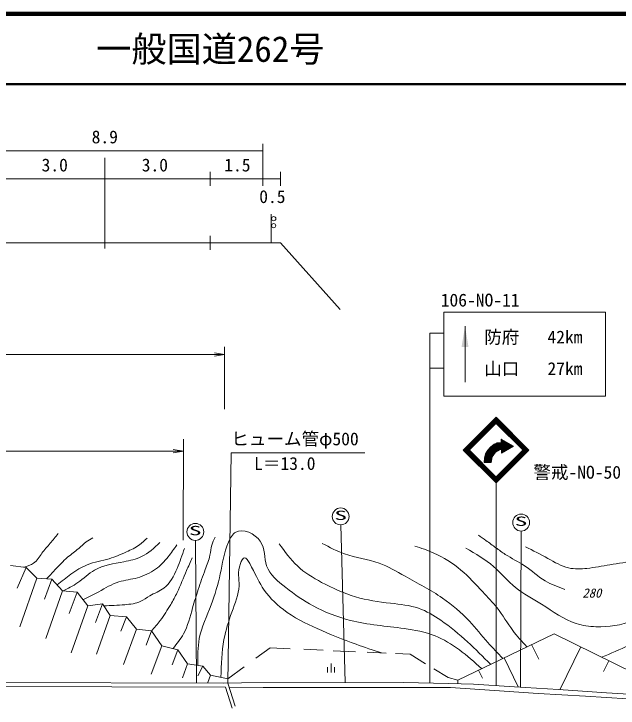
# Model space of a CAD drawing. Units: millimetres, scale not verified. Extents: x 40000 to 680000, y 20000 to 380000.
# Drawn here: x 205009 to 291012, y 281147 to 380000 of the extents above; entities that cross this region are included whole.
import ezdxf
from ezdxf.enums import TextEntityAlignment as Align

# ---------------------------------------------------------------- set-up
doc = ezdxf.new("R2010")
doc.units = ezdxf.units.MM
doc.header["$LTSCALE"] = 1000
for name, color, linetype, lineweight in [('M-BGD', 7, 'Continuous', 13), ('M-STR-STR3', 7, 'Continuous', 13), ('M-STR-STRC', 7, 'Continuous', 13), ('M-TTL', 7, 'Continuous', 13), ('M-TTL-LINE', 7, 'Continuous', 50), ('M-TTL-TXT', 7, 'Continuous', 13)]:
    doc.layers.add(name, color=color, linetype=linetype, lineweight=lineweight)
doc.styles.add('ＭＳ ゴシック', font='')
doc.styles.get('ＭＳ ゴシック').set_extended_font_data('MS Gothic')

# ---------------------------------------------------------------- blocks, each defined once
blk = doc.blocks.new('open_arrow')
at = {"color": 0, "linetype": 'Continuous', "lineweight": -2}
blk.add_lwpolyline([(7.5, 1.25), (0, 0), (7.5, -1.25)], dxfattribs=at)
blk = doc.blocks.new('filled_arrow')
at = {"color": 0, "linetype": 'Continuous', "lineweight": -2}
blk.add_solid([(7.5, 1.25), (0, 0), (7.5, -1.25)], dxfattribs=at)

msp = doc.modelspace()

# ---------------------------------------------------------------- linework, layer by layer
at = {"layer": 'M-BGD'}
for p, q in [((204525, 301435), (206772, 301191)), ((206772, 301191), (205493, 298214)), ((206772, 301191), (208287, 299627)), ((208287, 299627), (205838, 292736)), ((208287, 299627), (210388, 299530)), ((210388, 299530), (209360, 296672)), ((210388, 299530), (211951, 297869)), ((211951, 297869), (209567, 291055)), ((211951, 297869), (214003, 297673)), ((214003, 297673), (212859, 294600)), ((214003, 297673), (215517, 295719)), ((215517, 295719), (213158, 289030)), ((215517, 295719), (217618, 296012)), ((217618, 296012), (216611, 293334)), ((217618, 296012), (218693, 294351)), ((218693, 294351), (216749, 288822)), ((218693, 294351), (221038, 294156)), ((221038, 294156), (220248, 292091)), ((221038, 294156), (222454, 292397)), ((222454, 292397), (220616, 287349)), ((222454, 292397), (224604, 292153)), ((224604, 292153), (223816, 290112)), ((224604, 292153), (226070, 290003)), ((268221, 285130), (281907, 291734)), ((281907, 291734), (300728, 282451)), ((226070, 290003), (224553, 285991)), ((226070, 290003), (228366, 289466)), ((239458, 288261), (241472, 289745)), ((241472, 289745), (244331, 289610)), ((279713, 288103), (278706, 290189)), ((282721, 283763), (285725, 289851)), ((228366, 289466), (227545, 287303)), ((228366, 289466), (229734, 287463)), ((246266, 289519), (249010, 289390)), ((250451, 289322), (253638, 289172)), ((255312, 289093), (257990, 288967)), ((259304, 288905), (261404, 288806)), ((261404, 288806), (263614, 287463)), ((276803, 284161), (274803, 288306)), ((288934, 286351), (289695, 287893)), ((229734, 287463), (229018, 285462)), ((229734, 287463), (231883, 287121)), ((231883, 287121), (231205, 285761)), ((231883, 287121), (233007, 285851)), ((235470, 285322), (237774, 287020)), ((249660, 286980), (249660, 286230)), ((250160, 287480), (250160, 286230)), ((250660, 286230), (250660, 286980)), ((264786, 286751), (266846, 285499)), ((233007, 285851), (232616, 284776)), ((233007, 285851), (235470, 285322)), ((271698, 285403), (271148, 286542)), ((166152, 284925), (234886, 284720)), ((237388, 284732), (234886, 284720)), ((236526, 281415), (235451, 284723)), ((260406, 284816), (237388, 284732)), ((266915, 284675), (260406, 284816)), ((266846, 285499), (268221, 285130)), ((268221, 285130), (268221, 284703)), ((166150, 284325), (235122, 284119)), ((236088, 281147), (235122, 284119)), ((240489, 284069), (235642, 284135)), ((259931, 284069), (240489, 284069)), ((267169, 284069), (259931, 284069)), ((270436, 284535), (266915, 284675)), ((273413, 283643), (267169, 284069)), ((276268, 284196), (270436, 284535)), ((282551, 283774), (276268, 284196)), ((289341, 283323), (282551, 283774)), ((279657, 283217), (273413, 283643)), ((286374, 282839), (279657, 283217)), ((292334, 282460), (286374, 282839)), ((295821, 282900), (289341, 283323))]:
    msp.add_line(p, q, dxfattribs=at)
for points, knots in [([(231194, 287230), (231180, 288522), (231165, 289813), (231402, 291051), (231717, 292695), (232475, 294246), (233086, 295844), (233638, 297288), (234070, 298771), (234381, 300248), (234699, 301755), (234890, 303257), (235547, 304782), (235794, 305356), (236108, 305934), (236583, 306207), (237591, 306785), (239328, 305999), (240081, 304912), (240810, 303858), (240617, 302522), (240988, 301414), (241411, 300147), (242573, 299179), (243708, 298305), (244991, 297318), (246239, 296452), (247594, 295715), (249247, 294814), (251059, 294105), (252905, 293642), (255407, 293014), (257971, 292840), (260547, 292476), (262055, 292264), (263567, 291986), (264951, 291440), (267431, 290462), (269504, 288622), (271577, 286781)], [0, 0, 0, 0, 1, 1, 1, 2, 2, 2, 3, 3, 3, 4, 4, 4, 5, 5, 5, 6, 6, 6, 7, 7, 7, 8, 8, 8, 9, 9, 9, 10, 10, 10, 11, 11, 11, 12, 12, 12, 13, 13, 13, 13]), ([(206421, 301229), (206922, 301366), (207422, 301503), (207819, 301784), (208306, 302129), (208636, 302691), (209005, 303198), (209371, 303701), (209775, 304150), (210169, 304613), (210556, 305068), (210933, 305536), (211310, 306005)], [0, 0, 0, 0, 1, 1, 1, 2, 2, 2, 3, 3, 3, 4, 4, 4, 4]), ([(227661, 289631), (228201, 290305), (228742, 290979), (229151, 291722), (229776, 292856), (230096, 294153), (230452, 295418), (230701, 296304), (230967, 297175), (231250, 298042), (231563, 298998), (231897, 299948), (232254, 300894), (232507, 301562), (232771, 302227), (232916, 302924), (233015, 303402), (233058, 303895), (233190, 304362), (233300, 304754), (233473, 305128), (233646, 305503)], [0, 0, 0, 0, 1, 1, 1, 2, 2, 2, 3, 3, 3, 4, 4, 4, 5, 5, 5, 6, 6, 6, 7, 7, 7, 7]), ([(283452, 298044), (282481, 298390), (281509, 298736), (280641, 299258), (279605, 299881), (278716, 300755), (277702, 301430), (276821, 302018), (275845, 302455), (274955, 303028), (274493, 303325), (274055, 303658), (273613, 303986), (273148, 304332), (272679, 304672), (272208, 305008), (271847, 305265), (271484, 305520), (271121, 305775)], [0, 0, 0, 0, 1, 1, 1, 2, 2, 2, 3, 3, 3, 4, 4, 4, 5, 5, 5, 6, 6, 6, 6]), ([(209665, 299563), (210062, 299983), (210459, 300402), (210853, 300826), (211434, 301448), (212008, 302080), (212656, 302628), (213167, 303060), (213724, 303440), (214230, 303883), (214588, 304196), (214921, 304541), (215302, 304818), (215602, 305036), (215931, 305212), (216261, 305389)], [0, 0, 0, 0, 1, 1, 1, 2, 2, 2, 3, 3, 3, 4, 4, 4, 5, 5, 5, 5]), ([(211177, 298691), (211818, 299217), (212458, 299743), (213135, 300232), (213856, 300754), (214618, 301234), (215439, 301556), (216448, 301951), (217547, 302108), (218588, 302423), (219433, 302678), (220240, 303038), (221052, 303404), (221686, 303689), (222323, 303979), (222877, 304385), (223270, 304673), (223621, 305019), (223972, 305366)], [0, 0, 0, 0, 1, 1, 1, 2, 2, 2, 3, 3, 3, 4, 4, 4, 5, 5, 5, 6, 6, 6, 6]), ([(225795, 304741), (224971, 303964), (224148, 303186), (223170, 302713), (222402, 302342), (221539, 302159), (220665, 301998), (219208, 301728), (217721, 301518), (216490, 300805), (215644, 300315), (214920, 299588), (214104, 299015), (213420, 298535), (212672, 298163), (211924, 297792)], [0, 0, 0, 0, 1, 1, 1, 2, 2, 2, 3, 3, 3, 4, 4, 4, 5, 5, 5, 5]), ([(272878, 287377), (271795, 288459), (270712, 289541), (269586, 290573), (268381, 291677), (267127, 292724), (265770, 293662), (264782, 294345), (263739, 294971), (262621, 295358), (261350, 295797), (259982, 295927), (258624, 296084), (256926, 296281), (255243, 296520), (253627, 296993), (251961, 297480), (250365, 298216), (248812, 299052), (247577, 299717), (246370, 300447), (245360, 301384), (244364, 302309), (243560, 303436), (242756, 304563)], [0, 0, 0, 0, 1, 1, 1, 2, 2, 2, 3, 3, 3, 4, 4, 4, 5, 5, 5, 6, 6, 6, 7, 7, 7, 8, 8, 8, 8]), ([(274612, 288214), (273882, 288958), (273152, 289702), (272462, 290482), (271581, 291479), (270766, 292535), (269858, 293510), (268706, 294748), (267404, 295855), (266012, 296811), (264317, 297977), (262489, 298920), (260683, 299930), (259475, 300606), (258277, 301313), (256988, 301777), (255402, 302349), (253678, 302554), (252083, 303110), (250982, 303493), (249942, 304044), (248903, 304594)], [0, 0, 0, 0, 1, 1, 1, 2, 2, 2, 3, 3, 3, 4, 4, 4, 5, 5, 5, 6, 6, 6, 7, 7, 7, 7]), ([(214845, 296586), (215603, 296951), (216360, 297316), (217105, 297723), (218033, 298229), (218942, 298799), (219934, 299114), (220794, 299388), (221718, 299470), (222603, 299708), (223529, 299956), (224413, 300373), (225181, 300940), (225854, 301435), (226437, 302046), (226961, 302696), (227399, 303240), (227796, 303812), (228193, 304385)], [0, 0, 0, 0, 1, 1, 1, 2, 2, 2, 3, 3, 3, 4, 4, 4, 5, 5, 5, 6, 6, 6, 6]), ([(217817, 295705), (218804, 295748), (219791, 295791), (220801, 295875), (221581, 295939), (222374, 296027), (223060, 296354), (223503, 296565), (223902, 296876), (224337, 297129), (225009, 297520), (225767, 297774), (226368, 298225), (227247, 298884), (227792, 299966), (228239, 301031), (228642, 301991), (228965, 302937), (229288, 303883)], [0, 0, 0, 0, 1, 1, 1, 2, 2, 2, 3, 3, 3, 4, 4, 4, 5, 5, 5, 6, 6, 6, 6]), ([(278039, 289867), (277331, 290625), (276624, 291382), (276005, 292208), (275228, 293248), (274592, 294397), (273795, 295418), (273168, 296222), (272441, 296946), (271736, 297689), (270726, 298754), (269761, 299859), (268647, 300808), (267487, 301797), (266167, 302616), (264771, 303231), (263893, 303618), (262984, 303924), (262076, 304230)], [0, 0, 0, 0, 1, 1, 1, 2, 2, 2, 3, 3, 3, 4, 4, 4, 5, 5, 5, 6, 6, 6, 6]), ([(269333, 303922), (270717, 303131), (272101, 302339), (273294, 301303), (274383, 300356), (275312, 299206), (276424, 298300), (277552, 297382), (278867, 296715), (280130, 295936), (281749, 294937), (283281, 293752), (285050, 293189), (285943, 292904), (286897, 292778), (287861, 292741), (289659, 292673), (291490, 292918), (293100, 293636), (294142, 294100), (295091, 294763), (296039, 295425), (297161, 296209), (298282, 296993), (299489, 297597), (300662, 298184), (301917, 298600), (303194, 299003), (304309, 299354), (305441, 299695), (306580, 299705), (307364, 299713), (308151, 299564), (308944, 299450), (309861, 299318), (310786, 299234), (311628, 298875), (312478, 298512), (313242, 297870), (314120, 297661), (314748, 297511), (315435, 297584), (316100, 297789), (316812, 298008), (317499, 298379), (317889, 298939), (318256, 299466), (318360, 300161), (318464, 300855)], [0, 0, 0, 0, 1, 1, 1, 2, 2, 2, 3, 3, 3, 4, 4, 4, 5, 5, 5, 6, 6, 6, 7, 7, 7, 8, 8, 8, 9, 9, 9, 10, 10, 10, 11, 11, 11, 12, 12, 12, 13, 13, 13, 14, 14, 14, 15, 15, 15, 16, 16, 16, 16]), ([(277830, 304114), (278896, 303579), (279963, 303044), (281024, 302453), (281977, 301922), (282926, 301346), (283963, 301111), (284805, 300920), (285705, 300953), (286583, 301047), (287687, 301166), (288756, 301382), (289841, 301558), (291062, 301757), (292304, 301905), (293483, 302261), (294313, 302512), (295112, 302866), (295911, 303219)], [0, 0, 0, 0, 1, 1, 1, 2, 2, 2, 3, 3, 3, 4, 4, 4, 5, 5, 5, 6, 6, 6, 6]), ([(224580, 292090), (225011, 292599), (225442, 293107), (225843, 293639), (226385, 294357), (226873, 295118), (227326, 295897), (227651, 296457), (227959, 297026), (228239, 297609), (228730, 298630), (229136, 299692), (229585, 300734), (229849, 301347), (230128, 301953), (230406, 302559)], [0, 0, 0, 0, 1, 1, 1, 2, 2, 2, 3, 3, 3, 4, 4, 4, 5, 5, 5, 5]), ([(234486, 285533), (234535, 287357), (234584, 289181), (234913, 290937), (235158, 292244), (235557, 293513), (236033, 294813), (236493, 296066), (237024, 297348), (237063, 298568), (237095, 299556), (236804, 300504), (237245, 301717), (237390, 302118), (237615, 302547), (237850, 302565), (238097, 302584), (238354, 302149), (238577, 301747), (239359, 300341), (239724, 299349), (240364, 298356), (241093, 297223), (242179, 296088), (243362, 295176), (244854, 294025), (246500, 293229), (248176, 292481), (249992, 291671), (251843, 290918), (253718, 290240), (254922, 289805), (256135, 289401), (257349, 288997)], [0, 0, 0, 0, 1, 1, 1, 2, 2, 2, 3, 3, 3, 4, 4, 4, 5, 5, 5, 6, 6, 6, 7, 7, 7, 8, 8, 8, 9, 9, 9, 10, 10, 10, 11, 11, 11, 11]), ([(288662, 288402), (289971, 288936), (291279, 289470), (292525, 290122), (294045, 290918), (295473, 291890), (296933, 292805), (298359, 293700), (299815, 294540), (301278, 295361), (302248, 295905), (303221, 296440), (304280, 296830), (305226, 297178), (306239, 297411), (307219, 297341), (308342, 297262), (309421, 296785), (310478, 296319), (311504, 295867), (312509, 295424), (313608, 295233), (314415, 295093), (315272, 295088), (316036, 295361), (316671, 295588), (317242, 296006), (317697, 296511), (318278, 297155), (318673, 297939), (318975, 298747), (319172, 299273), (319329, 299809), (319486, 300344)], [0, 0, 0, 0, 1, 1, 1, 2, 2, 2, 3, 3, 3, 4, 4, 4, 5, 5, 5, 6, 6, 6, 7, 7, 7, 8, 8, 8, 9, 9, 9, 10, 10, 10, 11, 11, 11, 11])]:
    msp.add_open_spline(points, degree=3, knots=knots, dxfattribs=at)
at = {"layer": 'M-STR-STR3'}
for p, q in [((235002, 323708), (235002, 332603)), ((235002, 331518), (62952, 331517)), ((229127, 305049), (229128, 319428)), ((152432, 317754), (229128, 317754)), ((235451, 284723), (235952, 317517)), ((235952, 317517), (254952, 317516))]:
    msp.add_line(p, q, dxfattribs=at)
at = {"layer": 'M-STR-STRC'}
for p, q in [((266223, 337547), (266223, 325547)), ((266223, 337547), (289223, 337547)), ((289223, 337547), (289223, 325547)), ((269223, 335547), (269223, 327547)), ((264223, 334534), (264223, 323547)), ((266223, 334534), (264223, 334534)), ((266223, 329534), (264223, 329534)), ((264223, 284734), (264223, 329534)), ((266223, 325547), (289223, 325547)), ((268968, 317890), (273635, 322557)), ((269109, 317890), (273635, 322416)), ((269251, 317890), (273635, 322274)), ((273635, 322557), (278302, 317890)), ((273635, 322416), (278160, 317890)), ((273635, 322274), (278019, 317890)), ((269392, 317890), (273635, 322133)), ((269463, 317820), (273705, 322062)), ((269533, 317749), (273776, 321992)), ((269604, 317678), (273847, 321921)), ((273422, 321921), (277665, 317678)), ((273493, 321992), (277736, 317749)), ((273564, 322062), (277807, 317820)), ((273635, 322133), (277877, 317890)), ((274354, 318955), (274354, 319455)), ((274354, 319455), (275384, 318425)), ((274354, 319455), (276115, 318438)), ((274454, 317495), (274454, 319397)), ((274554, 317595), (274554, 319340)), ((272866, 318327), (272157, 317351)), ((272866, 318327), (272478, 317887)), ((273821, 318922), (272866, 318327)), ((273360, 318719), (272866, 318327)), ((273853, 318824), (272936, 318252)), ((273884, 318725), (273005, 318178)), ((273916, 318627), (273074, 318103)), ((273947, 318529), (273144, 318029)), ((273979, 318431), (273213, 317954)), ((274010, 318332), (273283, 317880)), ((273821, 318922), (273360, 318719)), ((274354, 318955), (273821, 318922)), ((274454, 318861), (273853, 318824)), ((274454, 318761), (273884, 318725)), ((274454, 318661), (273916, 318627)), ((274454, 318561), (273947, 318529)), ((274454, 318460), (273979, 318431)), ((274454, 318360), (274010, 318332)), ((274354, 318955), (274351, 318955)), ((274416, 317457), (276115, 318438)), ((274416, 317457), (275384, 318425)), ((274654, 317695), (274654, 319282)), ((274754, 317652), (274754, 319224)), ((274854, 317710), (274854, 319166)), ((274954, 317767), (274954, 319109)), ((275054, 317825), (275054, 319051)), ((275154, 317883), (275154, 318993)), ((275254, 317941), (275254, 318935)), ((275354, 317998), (275354, 318878)), ((275454, 318056), (275454, 318820)), ((275554, 318114), (275554, 318762)), ((275654, 318172), (275654, 318705)), ((275754, 318229), (275754, 318647)), ((275854, 318287), (275854, 318589)), ((275954, 318345), (275954, 318531)), ((276054, 318403), (276054, 318474)), ((268968, 317890), (273635, 313223)), ((269109, 317890), (273635, 313365)), ((269251, 317890), (273635, 313506)), ((269392, 317890), (273635, 313648)), ((269463, 317961), (273705, 313718)), ((269533, 318032), (273776, 313789)), ((269604, 318103), (273847, 313860)), ((272157, 317351), (271930, 316122)), ((272157, 317351), (272008, 316774)), ((272478, 317887), (272157, 317351)), ((272936, 318252), (272251, 317310)), ((273005, 318178), (272345, 317270)), ((273074, 318103), (272440, 317229)), ((273144, 318029), (272534, 317189)), ((273213, 317954), (272628, 317149)), ((273283, 317880), (272722, 317108)), ((273352, 317805), (272816, 317068)), ((273422, 317730), (272911, 317027)), ((273491, 317656), (273005, 316987)), ((273099, 316946), (273560, 317581)), ((274041, 318234), (273352, 317805)), ((274073, 318136), (273422, 317730)), ((273422, 313860), (277665, 318103)), ((274104, 318038), (273491, 317656)), ((273493, 313789), (277736, 318032)), ((273560, 317581), (274136, 317940)), ((273564, 313718), (277807, 317961)), ((273635, 313648), (277877, 317890)), ((273635, 313506), (278019, 317890)), ((273635, 313365), (278160, 317890)), ((273635, 313223), (278302, 317890)), ((274454, 318260), (274041, 318234)), ((274454, 318160), (274073, 318136)), ((274454, 318060), (274104, 318038)), ((274136, 317940), (274416, 317957)), ((274416, 317957), (274416, 317457)), ((272008, 316774), (271930, 316122)), ((272251, 317310), (272032, 316122)), ((272345, 317270), (272134, 316122)), ((272440, 317229), (272235, 316122)), ((272534, 317189), (272337, 316122)), ((272628, 317149), (272439, 316122)), ((272722, 317108), (272541, 316122)), ((272816, 317068), (272642, 316122)), ((272911, 317027), (272744, 316122)), ((273005, 316987), (272846, 316122)), ((272947, 316122), (273099, 316946)), ((272947, 316122), (271930, 316122)), ((273635, 313223), (273635, 308428)), ((273635, 284363), (273635, 308428)), ((252175, 284815), (251556, 307245)), ((277113, 284154), (277210, 306366)), ((231008, 284731), (230847, 305037))]:
    msp.add_line(p, q, dxfattribs=at)
for centre in [(251523, 308445), (277216, 307566), (230838, 306237)]:
    msp.add_circle(centre, 1200, dxfattribs=at)
at = {"layer": 'M-TTL', "color": 2, "lineweight": 140}
msp.add_line((680000, 380000), (40000, 380000), dxfattribs=at)
at = {"layer": 'M-TTL-LINE'}
msp.add_line((40000, 370000), (680000, 370000), dxfattribs=at)
at = {"layer": 'M-TTL-TXT'}
for p, q in [((240452, 355517), (240452, 361517)), ((195952, 360517), (240452, 360517)), ((217952, 346590), (217952, 359517)), ((232952, 357517), (232952, 355517)), ((242952, 355517), (242952, 357517)), ((195952, 356517), (242952, 356517)), ((241617, 347403), (241616, 351461)), ((232952, 348403), (232952, 346403)), ((195452, 347403), (242952, 347403)), ((242952, 347403), (251452, 337903))]:
    msp.add_line(p, q, dxfattribs=at)
for centre in [(241994, 350839), (241989, 349839)]:
    msp.add_circle(centre, 300, dxfattribs=at)

# ---------------------------------------------------------------- block references
at = {"layer": 'M-STR-STR3', "xscale": 193, "yscale": 193, "rotation": 180}
for p in [(235002, 331518), (229128, 317754)]:
    msp.add_blockref('open_arrow', p, dxfattribs=at)
at = {"layer": 'M-STR-STRC', "xscale": 400, "yscale": 400, "rotation": 270}
msp.add_blockref('filled_arrow', (269223, 335547), dxfattribs=at)

# ---------------------------------------------------------------- texts
at = {"layer": 'M-BGD', "style": 'ＭＳ ゴシック', "oblique": 15}
msp.add_text('280', height=1320, dxfattribs=at).set_placement((285930, 298197), align=Align.TOP_LEFT)
at = {"layer": 'M-STR-STR3', "style": 'ＭＳ ゴシック'}
for s, p in [('ヒューム管φ500', (235952, 318017)), ('L＝13.0', (239202, 314517))]:
    msp.add_text(s, height=1833, dxfattribs=at).set_placement(p, align=Align.BOTTOM_LEFT)
at = {"layer": 'M-STR-STRC', "style": 'ＭＳ ゴシック'}
for s, p in [('106-NO-11', (265763, 337783)), ('防府', (271952, 332516)), ('42km', (280952, 332516)), ('山口', (271952, 328016)), ('27km', (280952, 328016)), ('警戒-NO-50', (278952, 313266))]:
    msp.add_text(s, height=1833, dxfattribs=at).set_placement(p, align=Align.BOTTOM_LEFT)
at = {"layer": 'M-STR-STRC', "style": 'ＭＳ ゴシック', "width": 2}
for p in [(250628, 307542), (276297, 306703), (229919, 305374)]:
    msp.add_text('S', height=1320, dxfattribs=at).set_placement(p, align=Align.BOTTOM_LEFT)
at = {"layer": 'M-TTL-TXT', "style": 'ＭＳ ゴシック'}
msp.add_text('一般国道262号', height=3666, dxfattribs=at).set_placement((216734, 375000), align=Align.MIDDLE_LEFT)
for s, p in [('8.9', (216077, 361017)), ('3.0', (208952, 357017)), ('3.0', (223202, 357017)), ('1.5', (234952, 357017)), ('0.5', (239932, 352519))]:
    msp.add_text(s, height=1833, dxfattribs=at).set_placement(p, align=Align.BOTTOM_LEFT)

doc.saveas('drawing.dxf')
